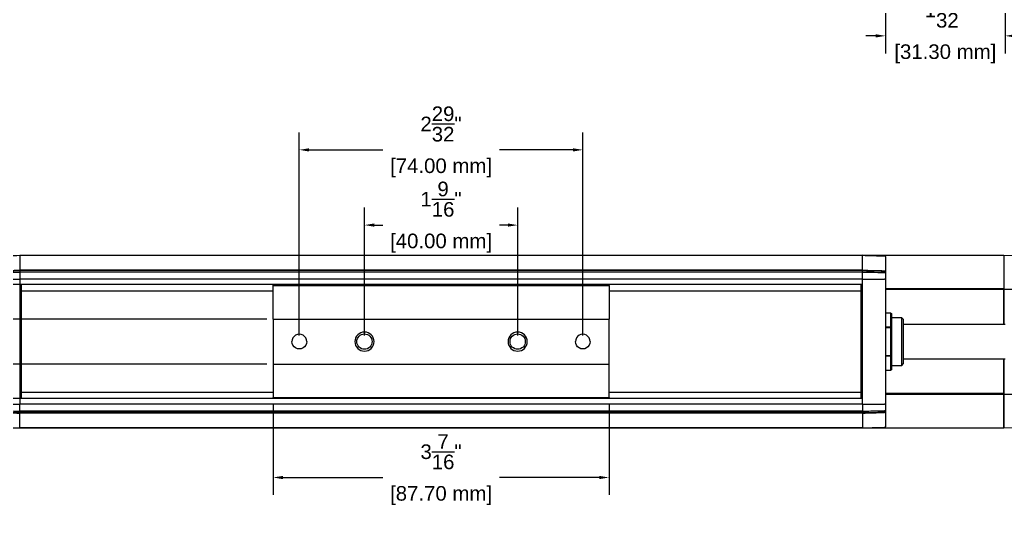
# Model space of a CAD drawing. Header units: inches. Extents: x -1 to 22.2, y 2.7 to 16.5.
# Drawn here: x 6.71 to 16.84, y 2.72 to 7.84 of the extents above; entities that cross this region are included whole.
import ezdxf

# ---------------------------------------------------------------- set-up
doc = ezdxf.new("R2010")
doc.units = ezdxf.units.IN
doc.header["$MEASUREMENT"] = 0
doc.layers.get('Defpoints').update_dxf_attribs({"color": 1})
doc.layers.add('Graze 2.0', color=7, linetype='Continuous')
doc.styles.get("Standard").update_dxf_attribs({"font": 'Arial.ttf'})
doc.dimstyles.new('.1 DIM', dxfattribs={"dimscale": 0, "dimtxt": 0.15, "dimasz": 0.1, "dimexe": 0.18, "dimexo": 0.0625, "dimgap": 0.09, "dimtad": 0, "dimtih": 1, "dimtoh": 1, "dimdec": 5, "dimzin": 0, "dimdsep": 46, "dimlunit": 4, "dimtxsty": 'Standard', "dimcen": 0.09, "dimadec": 0, "dimazin": 0, "dimtfac": 1, "dimtdec": 5, "dimtofl": 0, "dimtmove": 0, "dimatfit": 3, "dimfxl": 1, "dimtolj": 1, "dimtzin": 0, "dimarcsym": 0})

# ---------------------------------------------------------------- blocks, each defined once
blk = doc.blocks.new('*D19')
at = {"layer": 'Defpoints', "color": 0, "lineweight": -2, "transparency": 16777216}
for p, q in [((10.258, 4.59), (10.258, 5.905)), ((11.833, 4.59), (11.833, 5.905)), ((10.358, 5.725), (10.446, 5.725)), ((11.733, 5.725), (11.645, 5.725))]:
    blk.add_line(p, q, dxfattribs=at)
at = {"layer": 'Defpoints', "color": 0, "transparency": 16777216}
for p in [(10.258, 5.725), (10.258, 4.527), (11.833, 4.527)]:
    blk.add_point(p, dxfattribs=at)
for points in [[(10.358, 5.742), (10.358, 5.709), (10.258, 5.725)], [(11.733, 5.742), (11.733, 5.709), (11.833, 5.725)]]:
    blk.add_solid(points, dxfattribs=at)
at = {"layer": 'Defpoints', "color": 0, "transparency": 16777216, "char_height": 0.15, "attachment_point": 5}
for s, insert in [('\\A1;1{\\H1x;\\S9/16;}"', (11.045, 5.992)), ('\\A1;[40.00 mm]', (11.045, 5.54))]:
    blk.add_mtext(s, dxfattribs=dict(at, insert=insert))
blk = doc.blocks.new('*D20')
at = {"layer": 'Defpoints', "color": 0, "lineweight": -2, "transparency": 16777216}
for p, q in [((9.588, 4.59), (9.588, 6.679)), ((12.502, 4.59), (12.502, 6.679)), ((9.688, 6.499), (10.446, 6.499)), ((12.402, 6.499), (11.645, 6.499))]:
    blk.add_line(p, q, dxfattribs=at)
at = {"layer": 'Defpoints', "color": 0, "transparency": 16777216}
for p in [(12.502, 6.499), (9.588, 4.527), (12.502, 4.527)]:
    blk.add_point(p, dxfattribs=at)
for points in [[(9.688, 6.515), (9.688, 6.482), (9.588, 6.499)], [(12.402, 6.515), (12.402, 6.482), (12.502, 6.499)]]:
    blk.add_solid(points, dxfattribs=at)
at = {"layer": 'Defpoints', "color": 0, "transparency": 16777216, "char_height": 0.15, "attachment_point": 5}
for s, insert in [('\\A1;2{\\H1x;\\S29/32;}"', (11.045, 6.765)), ('\\A1;[74.00 mm]', (11.045, 6.313))]:
    blk.add_mtext(s, dxfattribs=dict(at, insert=insert))
blk = doc.blocks.new('*D21')
at = {"layer": 'Defpoints', "color": 0, "lineweight": -2, "transparency": 16777216}
for p, q in [((9.256, 5.113), (2.371, 5.113)), ((2.551, 5.013), (2.551, 4.979)), ((2.551, 4.041), (2.551, 4.075)), ((9.256, 3.941), (2.371, 3.941))]:
    blk.add_line(p, q, dxfattribs=at)
at = {"layer": 'Defpoints', "color": 0, "transparency": 16777216}
for p in [(9.319, 5.113), (2.551, 3.941), (9.319, 3.941)]:
    blk.add_point(p, dxfattribs=at)
for points in [[(2.534, 5.013), (2.567, 5.013), (2.551, 5.113)], [(2.534, 4.041), (2.567, 4.041), (2.551, 3.941)]]:
    blk.add_solid(points, dxfattribs=at)
at = {"layer": 'Defpoints', "color": 0, "transparency": 16777216, "char_height": 0.15, "attachment_point": 5}
for s, insert in [('\\A1;1{\\H1x;\\S3/16;}"', (2.551, 4.793)), ('\\A1;[29.77 mm]', (2.551, 4.342))]:
    blk.add_mtext(s, dxfattribs=dict(at, insert=insert))
blk = doc.blocks.new('*D22')
at = {"layer": 'Defpoints', "color": 0, "lineweight": -2, "transparency": 16777216}
for p, q in [((9.319, 3.879), (9.319, 2.95)), ((12.772, 3.879), (12.772, 2.95)), ((9.419, 3.13), (10.446, 3.13)), ((12.672, 3.13), (11.645, 3.13))]:
    blk.add_line(p, q, dxfattribs=at)
at = {"layer": 'Defpoints', "color": 0, "transparency": 16777216}
for p in [(9.319, 3.941), (12.772, 3.941), (12.772, 3.13)]:
    blk.add_point(p, dxfattribs=at)
for points in [[(9.419, 3.146), (9.419, 3.113), (9.319, 3.13)], [(12.672, 3.146), (12.672, 3.113), (12.772, 3.13)]]:
    blk.add_solid(points, dxfattribs=at)
at = {"layer": 'Defpoints', "color": 0, "transparency": 16777216, "char_height": 0.15, "attachment_point": 5}
for s, insert in [('\\A1;3{\\H1x;\\S7/16;}"', (11.045, 3.395)), ('\\A1;[87.70 mm]', (11.045, 2.944))]:
    blk.add_mtext(s, dxfattribs=dict(at, insert=insert))
blk = doc.blocks.new('*D23')
at = {"layer": 'Defpoints', "color": 0, "lineweight": -2, "transparency": 16777216}
for p, q in [((15.612, 8.701), (15.612, 7.491)), ((16.844, 8.701), (16.844, 7.491)), ((15.512, 7.671), (15.412, 7.671)), ((16.944, 7.671), (17.044, 7.671))]:
    blk.add_line(p, q, dxfattribs=at)
at = {"layer": 'Defpoints', "color": 0, "transparency": 16777216}
for p in [(15.612, 8.764), (16.844, 8.764), (16.844, 7.671)]:
    blk.add_point(p, dxfattribs=at)
for points in [[(15.512, 7.688), (15.512, 7.654), (15.612, 7.671)], [(16.944, 7.688), (16.944, 7.654), (16.844, 7.671)]]:
    blk.add_solid(points, dxfattribs=at)
at = {"layer": 'Defpoints', "color": 0, "transparency": 16777216, "char_height": 0.15, "attachment_point": 5}
for s, insert in [('\\A1;1{\\H1x;\\S7/32;}"', (16.228, 7.936)), ('\\A1;[31.30 mm]', (16.228, 7.486))]:
    blk.add_mtext(s, dxfattribs=dict(at, insert=insert))
blk = doc.blocks.new('*D26')
at = {"layer": 'Defpoints', "color": 0, "lineweight": -2, "transparency": 16777216}
for p, q in [((9.256, 4.759), (4.214, 4.759)), ((4.394, 4.659), (4.394, 4.396)), ((9.256, 4.296), (4.214, 4.296)), ((4.394, 4.296), (4.394, 4.196)), ((4.394, 4.196), (4.294, 4.196))]:
    blk.add_line(p, q, dxfattribs=at)
at = {"layer": 'Defpoints', "color": 0, "transparency": 16777216}
for p in [(9.319, 4.759), (4.394, 4.296), (9.319, 4.296)]:
    blk.add_point(p, dxfattribs=at)
for points in [[(4.377, 4.659), (4.41, 4.659), (4.394, 4.759)], [(4.377, 4.396), (4.41, 4.396), (4.394, 4.296)]]:
    blk.add_solid(points, dxfattribs=at)
at = {"layer": 'Defpoints', "color": 0, "transparency": 16777216, "char_height": 0.15, "attachment_point": 5}
for s, insert in [('\\A1;{\\H1x;\\S15/32;}"', (3.702, 4.462)), ('\\A1;[11.76 mm]', (3.702, 4.01))]:
    blk.add_mtext(s, dxfattribs=dict(at, insert=insert))

msp = doc.modelspace()

# ---------------------------------------------------------------- linework, layer by layer
at = {"layer": 'Graze 2.0'}
for p, q in [((6.714482, 5.414625), (6.714482, 5.261922)), ((15.375899, 5.414009), (6.714482, 5.414009)), ((15.375899, 5.413842), (6.714482, 5.413842)), ((15.375899, 5.261922), (15.375899, 5.414625)), ((16.828655, 5.412592), (15.453817, 5.412592)), ((15.612119, 5.400828), (15.612119, 5.248201)), ((17.033585, 5.409015), (16.828655, 5.412592)), ((16.828655, 5.412592), (16.828655, 5.396581)), ((16.828655, 5.412592), (16.828655, 5.396581)), ((6.714482, 5.261922), (6.714482, 5.257632)), ((15.375899, 5.261142), (6.714482, 5.261142)), ((6.714482, 5.257632), (6.714482, 5.241533)), ((15.375899, 5.256884), (6.714482, 5.256884)), ((6.714482, 5.241533), (6.714482, 5.170864)), ((15.375899, 5.24108), (6.714482, 5.24108)), ((6.714482, 5.170864), (6.714482, 3.883229)), ((15.375899, 5.170755), (6.714482, 5.170755)), ((15.375899, 5.257632), (15.375899, 5.261922)), ((15.375899, 5.241533), (15.375899, 5.257632)), ((15.375899, 5.170864), (15.375899, 5.241533)), ((15.375899, 3.883229), (15.375899, 5.170864)), ((15.612119, 5.248201), (15.612119, 5.24448)), ((15.612119, 5.24448), (15.612119, 5.23357)), ((15.612119, 5.23357), (15.612119, 5.168915)), ((15.612119, 5.168915), (15.612119, 3.885177)), ((15.375899, 5.113066), (6.714482, 5.113066)), ((6.728261, 5.113047), (6.728261, 3.941046)), ((9.318812, 5.108989), (9.318812, 5.113066)), ((9.318812, 5.108989), (9.318812, 5.103223)), ((9.318812, 5.103223), (12.771568, 5.103223)), ((9.318812, 4.758591), (9.318812, 5.103223)), ((12.771568, 5.108989), (12.771568, 5.113066)), ((12.771568, 5.103223), (12.771568, 5.108989)), ((12.771568, 5.103223), (12.771568, 4.758591)), ((15.362119, 3.941046), (15.362119, 5.113047)), ((16.828655, 5.069427), (15.611958, 5.069427)), ((9.318862, 5.046181), (6.728286, 5.046181)), ((15.362095, 5.046181), (12.771519, 5.046181)), ((16.828655, 5.061553), (15.611958, 5.061553)), ((16.828655, 4.906368), (16.828655, 4.704201)), ((16.828655, 4.704201), (16.828655, 4.906368)), ((15.669415, 4.820724), (15.612119, 4.820724)), ((15.669415, 4.820724), (15.67532, 4.816858)), ((15.669415, 4.678314), (15.669415, 4.820724)), ((15.67532, 4.816858), (15.67532, 4.671952)), ((15.779879, 4.773306), (15.67532, 4.773306)), ((15.799564, 4.753621), (15.779879, 4.773306)), ((15.779879, 4.280786), (15.779879, 4.773306)), ((9.318812, 4.758591), (9.318812, 4.295501)), ((9.318812, 4.758591), (12.771568, 4.758591)), ((12.771568, 4.295501), (12.771568, 4.758591)), ((15.612119, 4.678314), (15.669415, 4.678314)), ((15.669415, 4.669456), (15.612119, 4.669456)), ((15.669415, 4.678314), (15.67532, 4.671952)), ((15.669415, 4.678314), (15.669415, 4.669456)), ((15.669415, 4.669456), (15.67532, 4.671952)), ((15.669415, 4.384636), (15.669415, 4.669456)), ((15.67532, 4.671952), (15.67532, 4.38214)), ((15.799564, 4.300471), (15.799564, 4.753621)), ((16.844388, 4.704212), (15.799604, 4.704212)), ((15.612119, 4.384636), (15.669415, 4.384636)), ((15.669415, 4.375778), (15.612119, 4.375778)), ((15.669415, 4.384636), (15.67532, 4.38214)), ((15.669415, 4.384636), (15.669415, 4.375778)), ((15.669415, 4.375778), (15.67532, 4.38214)), ((15.669415, 4.233368), (15.669415, 4.375778)), ((15.67532, 4.38214), (15.67532, 4.237235)), ((9.318812, 4.295501), (12.771568, 4.295501)), ((9.318812, 4.295501), (9.318812, 3.950869)), ((12.771568, 3.950869), (12.771568, 4.295501)), ((15.67532, 4.280786), (15.779879, 4.280786)), ((15.779879, 4.280786), (15.799564, 4.300471)), ((15.799604, 4.349881), (16.844388, 4.349881)), ((16.828655, 4.349891), (16.828655, 4.147725)), ((16.828655, 4.147725), (16.828655, 4.349891)), ((15.612119, 4.233368), (15.669415, 4.233368)), ((15.669415, 4.233368), (15.67532, 4.237235)), ((6.728286, 4.007912), (9.318862, 4.007912)), ((9.318812, 3.950869), (12.771568, 3.950869)), ((9.318812, 3.945104), (9.318812, 3.950869)), ((12.771519, 4.007912), (15.362095, 4.007912)), ((12.771568, 3.950869), (12.771568, 3.945104)), ((16.828655, 3.99254), (15.611958, 3.99254)), ((16.828655, 3.984666), (15.611958, 3.984666)), ((15.375899, 3.941027), (6.714482, 3.941027)), ((15.375899, 3.883338), (6.714482, 3.883338)), ((6.714482, 3.812559), (6.714482, 3.883229)), ((9.318812, 3.945104), (9.318812, 3.941026)), ((12.771568, 3.945104), (12.771568, 3.941026)), ((15.375899, 3.883229), (15.375899, 3.812559)), ((15.612119, 3.885177), (15.612119, 3.820523)), ((15.375899, 3.813012), (6.714482, 3.813012)), ((6.714482, 3.796461), (6.714482, 3.812559)), ((15.375899, 3.797209), (6.714482, 3.797209)), ((6.714482, 3.792171), (6.714482, 3.796461)), ((15.375899, 3.79295), (6.714482, 3.79295)), ((6.714482, 3.639467), (6.714482, 3.792171)), ((15.375899, 3.812559), (15.375899, 3.796461)), ((15.375899, 3.796461), (15.375899, 3.792171)), ((15.375899, 3.792171), (15.375899, 3.639467)), ((15.612119, 3.820523), (15.612119, 3.809613)), ((15.612119, 3.809613), (15.612119, 3.805892)), ((15.612119, 3.805892), (15.612119, 3.653264)), ((16.828655, 3.657511), (16.828655, 3.6415)), ((16.828655, 3.6415), (16.828655, 3.657511)), ((15.375899, 3.640251), (6.714482, 3.640251)), ((6.714482, 3.640084), (15.375899, 3.640084)), ((15.453817, 3.6415), (16.828655, 3.6415)), ((16.828655, 3.6415), (17.033585, 3.645077))]:
    msp.add_line(p, q, dxfattribs=at)
at = {"layer": 'Graze 2.0', "extrusion": (0, 0, -1)}
for centre in [(-10.257789, 4.527046), (-11.832592, 4.527046)]:
    msp.add_circle(centre, 0.098425, dxfattribs=at)
at = {"layer": 'Graze 2.0'}
for centre in [(10.257789, 4.527046), (11.832592, 4.527046)]:
    msp.add_circle(centre, 0.07874, dxfattribs=at)
for centre in [(9.588497, 4.527051), (12.501883, 4.527051)]:
    msp.add_arc(centre, 0.075551, 359.9963396, 180.0036604, dxfattribs=at)
at = {"layer": 'Graze 2.0', "extrusion": (0, 0, -1)}
for centre in [(-9.588497, 4.527041), (-12.501883, 4.527041)]:
    msp.add_arc(centre, 0.075551, 179.9963396, 0.0036604, dxfattribs=at)
at = {"layer": 'Graze 2.0'}
for points, knots in [([(6.485929, 5.408667), (6.5206, 5.409571), (6.55527, 5.410475), (6.631454, 5.412461), (6.672968, 5.413543), (6.714482, 5.414625)], [0, 0, 0, 0, 0.455087463, 0.455087463, 1, 1, 1, 1]), ([(15.375899, 5.414625), (15.414867, 5.41361), (15.453834, 5.412594), (15.530019, 5.410607), (15.567235, 5.409637), (15.604452, 5.408667)], [0, 0, 0, 0, 0.511494086, 0.511494086, 1, 1, 1, 1]), ([(15.604452, 5.408667), (15.606497, 5.408613), (15.608475, 5.407742), (15.611296, 5.404858), (15.612119, 5.402837), (15.612119, 5.400828)], [0, 0, 0, 0, 0.5, 0.5, 1, 1, 1, 1]), ([(16.828655, 5.396581), (16.828655, 5.390258), (16.828655, 5.384194), (16.828655, 5.37202), (16.828655, 5.365951), (16.828655, 5.347665), (16.828655, 5.335378), (16.828655, 5.297932), (16.828655, 5.272191), (16.828655, 5.218452), (16.828655, 5.190492), (16.828655, 5.145862), (16.828655, 5.130519), (16.828655, 5.10678), (16.828655, 5.098739), (16.828655, 5.08645), (16.828655, 5.082316), (16.828655, 5.074578), (16.828655, 5.070976), (16.828655, 5.067365)], [0, 0, 0, 0, 0.062788753, 0.062788753, 0.125577505, 0.125577505, 0.251155011, 0.251155011, 0.502310022, 0.502310022, 0.753465032, 0.753465032, 0.879042538, 0.879042538, 0.94183129, 0.94183129, 0.973225667, 0.973225667, 1, 1, 1, 1]), ([(6.485929, 5.251948), (6.507942, 5.252495), (6.529954, 5.253043), (6.606138, 5.254937), (6.66031, 5.256284), (6.714482, 5.257632)], [0, 0, 0, 0, 0.288939259, 0.288939259, 1, 1, 1, 1]), ([(6.485929, 5.238092), (6.507942, 5.238423), (6.529954, 5.238755), (6.606139, 5.239902), (6.66031, 5.240717), (6.714482, 5.241533)], [0, 0, 0, 0, 0.288939476, 0.288939476, 1, 1, 1, 1]), ([(15.375899, 5.257632), (15.404485, 5.256921), (15.43307, 5.25621), (15.509255, 5.254315), (15.556853, 5.253131), (15.604452, 5.251948)], [0, 0, 0, 0, 0.375219095, 0.375219095, 1, 1, 1, 1]), ([(15.375899, 5.241533), (15.404485, 5.241103), (15.43307, 5.240672), (15.509255, 5.239525), (15.556853, 5.238808), (15.604452, 5.238092)], [0, 0, 0, 0, 0.375219345, 0.375219345, 1, 1, 1, 1]), ([(15.604452, 5.255995), (15.606497, 5.255942), (15.608475, 5.255075), (15.611296, 5.252207), (15.612119, 5.250199), (15.612119, 5.248201)], [0, 0, 0, 0, 0.5, 0.5, 1, 1, 1, 1]), ([(15.604452, 5.251948), (15.606497, 5.251897), (15.608476, 5.251066), (15.611297, 5.248317), (15.612119, 5.246391), (15.612119, 5.24448)], [0, 0, 0, 0, 0.5, 0.5, 1, 1, 1, 1]), ([(15.604452, 5.238092), (15.606497, 5.238061), (15.608475, 5.237558), (15.611297, 5.235893), (15.612119, 5.234729), (15.612119, 5.23357)], [0, 0, 0, 0, 0.5, 0.5, 1, 1, 1, 1]), ([(15.612119, 5.168915), (15.612119, 5.169202), (15.611304, 5.169489), (15.608491, 5.169898), (15.606506, 5.170022), (15.604452, 5.17003)], [0, 0, 0, 0, 0.5, 0.5, 1, 1, 1, 1]), ([(16.828655, 5.067395), (16.857066, 5.067107), (16.885478, 5.066819), (16.935773, 5.06631), (16.957656, 5.066088), (16.997555, 5.065684), (17.01557, 5.065502), (17.033585, 5.065319)], [0, 0, 0, 0, 0.415919712, 0.415919712, 0.736274066, 0.736274066, 1, 1, 1, 1]), ([(16.828655, 5.067365), (16.828655, 5.066738), (16.828655, 5.066111), (16.828655, 5.053671), (16.828655, 5.041552), (16.828655, 5.016494), (16.828655, 5.003626), (16.828655, 4.976988), (16.828655, 4.963305), (16.828655, 4.935204), (16.828655, 4.920737), (16.828655, 4.906368)], [0, 0, 0, 0, 0.013101127, 0.013101127, 0.259825845, 0.259825845, 0.506550563, 0.506550563, 0.753275282, 0.753275282, 1, 1, 1, 1]), ([(16.828655, 4.147725), (16.828655, 4.133203), (16.828655, 4.118934), (16.828655, 4.097819), (16.828655, 4.090838), (16.828655, 4.077132), (16.828655, 4.070383), (16.828655, 4.050399), (16.828655, 4.037494), (16.828655, 4.012529), (16.828655, 4.000425), (16.828655, 3.987978), (16.828655, 3.987346), (16.828655, 3.986714)], [0, 0, 0, 0, 0.246703368, 0.246703368, 0.370055052, 0.370055052, 0.493406735, 0.493406735, 0.740110103, 0.740110103, 0.986813471, 0.986813471, 1, 1, 1, 1]), ([(16.828655, 3.986698), (16.85612, 3.986976), (16.883586, 3.987254), (16.933408, 3.987759), (16.955764, 3.987985), (16.996609, 3.988399), (17.015097, 3.988586), (17.033585, 3.988774)], [0, 0, 0, 0, 0.402071108, 0.402071108, 0.729349765, 0.729349765, 1, 1, 1, 1]), ([(16.828655, 3.986714), (16.828655, 3.983102), (16.828655, 3.979498), (16.828655, 3.971751), (16.828655, 3.967609), (16.828655, 3.955293), (16.828655, 3.947231), (16.828655, 3.923424), (16.828655, 3.908088), (16.828655, 3.863525), (16.828655, 3.835586), (16.828655, 3.781864), (16.828655, 3.756121), (16.828655, 3.718688), (16.828655, 3.706406), (16.828655, 3.688128), (16.828655, 3.682061), (16.828655, 3.669892), (16.828655, 3.66383), (16.828655, 3.657511)], [0, 0, 0, 0, 0.026749337, 0.026749337, 0.058144519, 0.058144519, 0.120934885, 0.120934885, 0.246515615, 0.246515615, 0.497677077, 0.497677077, 0.748838538, 0.748838538, 0.874419269, 0.874419269, 0.937209635, 0.937209635, 1, 1, 1, 1]), ([(15.612119, 3.885177), (15.612119, 3.884891), (15.611304, 3.884604), (15.608491, 3.884194), (15.606506, 3.88407), (15.604452, 3.884063)], [0, 0, 0, 0, 0.5, 0.5, 1, 1, 1, 1]), ([(6.485929, 3.816001), (6.507942, 3.815669), (6.529954, 3.815338), (6.606139, 3.814191), (6.66031, 3.813375), (6.714482, 3.812559)], [0, 0, 0, 0, 0.288939476, 0.288939476, 1, 1, 1, 1]), ([(6.485929, 3.802144), (6.507942, 3.801597), (6.529954, 3.80105), (6.606138, 3.799156), (6.66031, 3.797808), (6.714482, 3.796461)], [0, 0, 0, 0, 0.288939259, 0.288939259, 1, 1, 1, 1]), ([(15.375899, 3.812559), (15.404485, 3.81299), (15.43307, 3.81342), (15.509255, 3.814568), (15.556853, 3.815284), (15.604452, 3.816001)], [0, 0, 0, 0, 0.375219345, 0.375219345, 1, 1, 1, 1]), ([(15.375899, 3.796461), (15.404485, 3.797172), (15.43307, 3.797883), (15.509255, 3.799778), (15.556853, 3.800961), (15.604452, 3.802144)], [0, 0, 0, 0, 0.375219095, 0.375219095, 1, 1, 1, 1]), ([(15.612119, 3.820523), (15.612119, 3.819363), (15.611297, 3.818199), (15.608475, 3.816535), (15.606497, 3.816031), (15.604452, 3.816001)], [0, 0, 0, 0, 0.5, 0.5, 1, 1, 1, 1]), ([(15.612119, 3.809613), (15.612119, 3.807702), (15.611297, 3.805775), (15.608476, 3.803027), (15.606497, 3.802195), (15.604452, 3.802144)], [0, 0, 0, 0, 0.5, 0.5, 1, 1, 1, 1]), ([(15.612119, 3.805892), (15.612119, 3.803894), (15.611296, 3.801885), (15.608475, 3.799017), (15.606497, 3.79815), (15.604452, 3.798097)], [0, 0, 0, 0, 0.5, 0.5, 1, 1, 1, 1]), ([(15.612119, 3.653264), (15.612119, 3.651256), (15.611296, 3.649234), (15.608475, 3.646351), (15.606497, 3.645479), (15.604452, 3.645426)], [0, 0, 0, 0, 0.5, 0.5, 1, 1, 1, 1]), ([(6.485929, 3.645426), (6.5206, 3.644522), (6.55527, 3.643618), (6.631454, 3.641632), (6.672968, 3.640549), (6.714482, 3.639467)], [0, 0, 0, 0, 0.455089072, 0.455089072, 1, 1, 1, 1]), ([(15.375899, 3.639467), (15.414832, 3.640482), (15.453764, 3.641497), (15.529948, 3.643483), (15.5672, 3.644454), (15.604452, 3.645426)], [0, 0, 0, 0, 0.511032634, 0.511032634, 1, 1, 1, 1])]:
    msp.add_open_spline(points, degree=3, knots=knots, dxfattribs=at)
for points, degree in [([(15.604453, 5.408466), (15.375899, 5.414414)], 1), ([(16.828655, 5.396581), (16.828655, 5.356265), (16.828655, 5.219242), (16.828655, 5.069427)], 3), ([(6.485929, 5.255995), (6.562113, 5.257971), (6.638297, 5.259946), (6.714482, 5.261922)], 3), ([(6.485929, 5.17003), (6.562113, 5.17031), (6.638297, 5.170588), (6.714482, 5.170864)], 3), ([(15.375899, 5.261922), (15.452083, 5.259946), (15.528267, 5.257971), (15.604452, 5.255995)], 3), ([(15.375899, 5.170864), (15.452083, 5.170588), (15.528267, 5.17031), (15.604452, 5.17003)], 3), ([(16.816844, 5.069867), (16.816844, 5.067231), (16.816844, 5.064578), (16.816844, 5.061908)], 3), ([(16.828655, 4.906368), (16.828655, 4.957171), (16.828655, 5.010028), (16.828655, 5.061553)], 3), ([(16.828655, 3.99254), (16.828655, 4.044065), (16.828655, 4.096921), (16.828655, 4.147725)], 3), ([(16.816844, 3.992349), (16.816844, 3.989636), (16.816844, 3.98694), (16.816844, 3.984263)], 3), ([(16.828655, 3.657511), (16.828655, 3.697827), (16.828655, 3.834851), (16.828655, 3.984666)], 3), ([(6.485929, 3.884063), (6.562113, 3.883783), (6.638297, 3.883505), (6.714482, 3.883229)], 3), ([(15.375899, 3.883229), (15.452083, 3.883505), (15.528267, 3.883783), (15.604452, 3.884063)], 3), ([(6.485929, 3.798097), (6.562113, 3.796122), (6.638297, 3.794146), (6.714482, 3.792171)], 3), ([(15.375899, 3.792171), (15.452083, 3.794146), (15.528267, 3.796122), (15.604452, 3.798097)], 3), ([(6.48593, 3.645632), (6.714482, 3.639685)], 1), ([(15.375899, 3.639678), (15.604453, 3.645626)], 1)]:
    msp.add_open_spline(points, degree=degree, dxfattribs=at)

# ---------------------------------------------------------------- dimensions: what is measured, and where the dimension line sits
at = {"layer": 'Defpoints'}
for base, p1, p2, picture, middle in [((16.844388, 7.671152), (15.612119, 8.763605), (16.844388, 8.763605), '*D23', (16.228254, 7.671152)), ((12.501883, 6.498695), (9.588497, 4.527051), (12.501883, 4.527051), '*D20', (11.04519, 6.498695))]:
    dim = msp.add_linear_dim(base=base, p1=p1, p2=p2, dimstyle='.1 DIM', override={"dimscale": 1, "dimpost": '\\X'}, dxfattribs=at)
    dim.commit()
    dim.dimension.update_dxf_attribs({"geometry": picture, "text_midpoint": middle})
dim = msp.add_linear_dim(base=(10.257789, 5.725185), p1=(11.832592, 4.527046), p2=(10.257789, 4.527046), dimstyle='.1 DIM', override={"dimscale": 1, "dimpost": '\\X'}, dxfattribs=at)
dim.commit()
dim.dimension.update_dxf_attribs({"geometry": '*D19', "text_midpoint": (11.04519, 5.725185), "dimtype": 160})
dim = msp.add_linear_dim(base=(2.550512, 3.941026), p1=(9.318812, 5.113066), p2=(9.318812, 3.941026), angle=90, dimstyle='.1 DIM', override={"dimscale": 1, "dimpost": '\\X'}, dxfattribs=at)
dim.commit()
dim.dimension.update_dxf_attribs({"geometry": '*D21', "text_midpoint": (2.550512, 4.527046), "dimtype": 160})
dim = msp.add_linear_dim(base=(4.393667, 4.295501), p1=(9.318812, 4.758591), p2=(9.318812, 4.295501), angle=90, dimstyle='.1 DIM', override={"dimscale": 1, "dimpost": '\\X'}, dxfattribs=at)
dim.commit()
dim.dimension.update_dxf_attribs({"geometry": '*D26', "text_midpoint": (3.702303, 4.195501)})
dim = msp.add_aligned_dim(p1=(9.318812, 3.941026), p2=(12.771568, 3.941027), distance=-0.811363, dimstyle='.1 DIM', override={"dimscale": 1, "dimpost": '\\X'}, dxfattribs=at)
dim.commit()
dim.dimension.update_dxf_attribs({"geometry": '*D22', "text_midpoint": (11.04519, 3.129664)})

doc.saveas('drawing.dxf')
